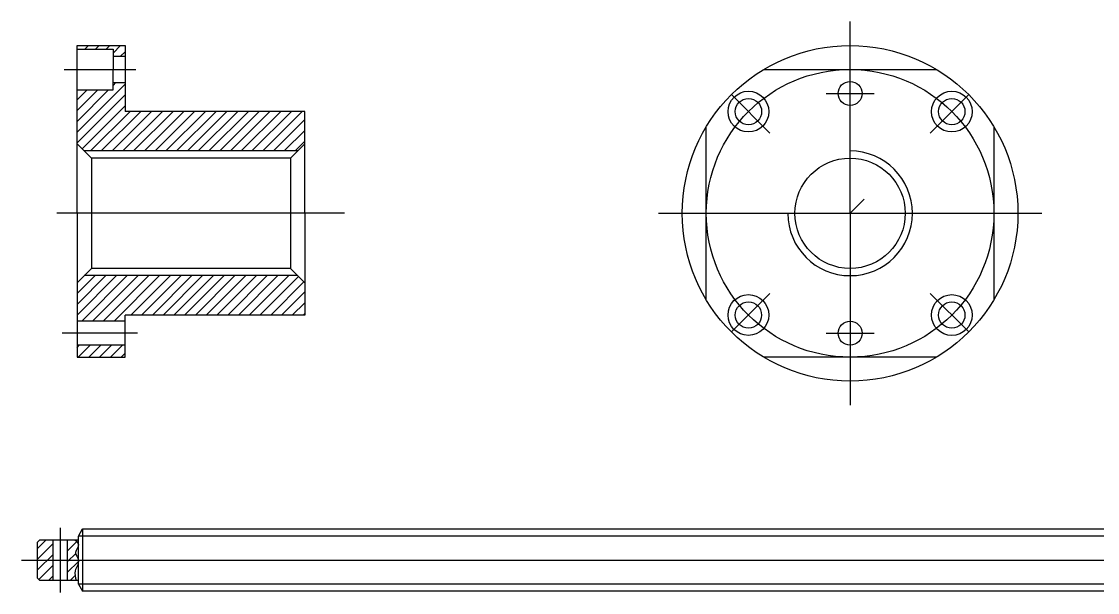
# Model space of a CAD drawing. Header units: millimetres. Extents: x 3686 to 4757, y 829 to 1499.
# Drawn here: x 3685.9 to 4134.8, y 1191.2 to 1429.3 of the extents above; entities that cross this region are included whole.
import ezdxf

# ---------------------------------------------------------------- set-up
doc = ezdxf.new("R2010")
doc.units = ezdxf.units.MM

# ---------------------------------------------------------------- blocks, each defined once
blk = doc.blocks.new('*U1')
for p, q in [((-43.49, 13.28), (28.62, 13.28)), ((26.01, -13.28), (42.06, 2.78))]:
    blk.add_line(p, q)
for radius in [8.5, 5.5]:
    blk.add_circle((34.99, -4.3), radius)
blk = doc.blocks.new('*U2')
at = {"color": 0, "linetype": 'ByBlock', "lineweight": -2, "transparency": 16777216}
blk.add_blockref('*U1', (4039.02, 1396.06), dxfattribs=at)
for p, rotation in [((3984.87, 1356.77), 90.00000000000001), ((4078.31, 1341.9), 270), ((4024.15, 1302.62), 180)]:
    blk.add_blockref('*U1', p, dxfattribs=dict(at, rotation=rotation))

msp = doc.modelspace()

# ---------------------------------------------------------------- hatches: boundary and pattern name
h = msp.add_hatch()
h.set_pattern_fill('ANSI31', color=256)
h.paths.add_polyline_path([(3729.092, 1419.338), (3709.092, 1419.338), (3709.092, 1417.838), (3724.077, 1417.838), (3724.082, 1414.838), (3729.092, 1414.838)])
h = msp.add_hatch()
h.set_pattern_fill('ANSI31', color=256)
h.paths.add_polyline_path([(3804.092, 1391.838), (3729.092, 1391.838), (3729.092, 1403.838), (3724.082, 1403.838), (3724.077, 1400.838), (3709.092, 1400.838), (3709.092, 1378.338), (3712.092, 1375.338), (3801.092, 1375.338), (3804.092, 1378.338)])
h = msp.add_hatch()
h.set_pattern_fill('ANSI31', color=256)
h.paths.add_polyline_path([(3804.092, 1320.338), (3801.092, 1323.338), (3712.092, 1323.338), (3709.092, 1320.338), (3709.092, 1304.338), (3729.092, 1304.338), (3729.092, 1306.838), (3804.092, 1306.838)])
h = msp.add_hatch()
h.set_pattern_fill('ANSI31', color=256)
h.paths.add_polyline_path([(3729.092, 1294.338), (3709.092, 1294.338), (3709.092, 1289.338), (3729.092, 1289.338)])
h = msp.add_hatch()
h.set_pattern_fill('ANSI31', color=256)
h.paths.add_polyline_path([(3699.113, 1213.194), (3693.613, 1213.194), (3692.613, 1212.194), (3692.613, 1204.694), (3699.113, 1204.694)])
h.paths.add_polyline_path([(3699.113, 1204.694), (3692.613, 1204.694), (3692.613, 1197.194), (3693.613, 1196.194), (3699.113, 1196.194)])
h = msp.add_hatch()
h.set_pattern_fill('ANSI31', color=256)
edge = h.paths.add_edge_path()
edge.add_spline(control_points=[(3709.613, 1204.694), (3709.415, 1205.758), (3707.49, 1207.798), (3709.529, 1210.006), (3709.613, 1210.963)], knot_values=[2.731152, 2.731152, 2.731152, 2.731152, 6.1264131, 9.3478789, 9.3478789, 9.3478789, 9.3478789], degree=3, periodic=0)
edge.add_line((3709.613, 1210.963), (3709.613, 1211.21))
edge.add_spline(control_points=[(3709.613, 1211.21), (3709.545, 1211.922), (3708.859, 1212.558), (3708.173, 1213.194)], knot_values=[0, 0, 0, 0, 2.4510646, 2.4510646, 2.4510646, 2.4510646], degree=3, periodic=0)
edge.add_line((3708.173, 1213.194), (3705.113, 1213.194))
edge.add_line((3705.113, 1213.194), (3705.113, 1204.694))
edge.add_line((3705.113, 1204.694), (3709.613, 1204.694))
edge = h.paths.add_edge_path()
edge.add_spline(control_points=[(3708.742, 1196.194), (3708.384, 1197.548), (3707.701, 1200.135), (3709.424, 1202.629), (3709.613, 1203.797)], knot_values=[10.2976641, 10.2976641, 10.2976641, 10.2976641, 14.3561064, 18.0502767, 18.0502767, 18.0502767, 18.0502767], degree=3, periodic=0)
edge.add_line((3709.613, 1203.797), (3709.613, 1204.694))
edge.add_line((3709.613, 1204.694), (3705.113, 1204.694))
edge.add_line((3705.113, 1204.694), (3705.113, 1196.194))
edge.add_line((3705.113, 1196.194), (3708.742, 1196.194))

# ---------------------------------------------------------------- linework, layer by layer
for p, q in [((4031.588, 1349.338), (4031.588, 1429.338)), ((3709.092, 1349.338), (3709.092, 1419.338)), ((3709.092, 1419.338), (3729.092, 1419.338)), ((3729.092, 1419.338), (3729.092, 1391.838)), ((3709.092, 1417.838), (3724.077, 1417.838)), ((3724.077, 1417.838), (3724.092, 1409.338)), ((3724.082, 1414.838), (3729.092, 1414.838)), ((3703.651, 1409.338), (3733.651, 1409.338)), ((3724.077, 1400.838), (3724.092, 1409.338)), ((3709.092, 1400.838), (3724.077, 1400.838)), ((3724.082, 1403.838), (3729.092, 1403.838)), ((4021.588, 1399.338), (4041.588, 1399.338)), ((3804.092, 1391.838), (3729.092, 1391.838)), ((3804.092, 1349.338), (3804.092, 1391.838)), ((3709.092, 1378.338), (3715.092, 1372.338)), ((3798.092, 1372.338), (3804.092, 1378.338)), ((3801.092, 1375.338), (3712.092, 1375.338)), ((3798.092, 1372.338), (3715.092, 1372.338)), ((3715.092, 1372.338), (3715.092, 1326.338)), ((3798.092, 1372.338), (3798.092, 1326.338)), ((4031.588, 1349.338), (4037.519, 1355.268)), ((3820.667, 1349.338), (3700.667, 1349.338)), ((3709.092, 1349.338), (3709.092, 1289.338)), ((3804.092, 1349.338), (3804.092, 1306.838)), ((3951.588, 1349.338), (4111.588, 1349.338)), ((4031.588, 1349.338), (4031.588, 1269.338)), ((3709.092, 1320.338), (3715.092, 1326.338)), ((3798.092, 1326.338), (3715.092, 1326.338)), ((3798.092, 1326.338), (3804.092, 1320.338)), ((3801.092, 1323.338), (3712.092, 1323.338)), ((3804.092, 1306.838), (3729.092, 1306.838)), ((3729.092, 1289.338), (3729.092, 1306.838)), ((3729.092, 1304.338), (3709.092, 1304.338)), ((3734.319, 1299.338), (3702.857, 1299.338)), ((4021.588, 1299.338), (4041.588, 1299.338)), ((3729.092, 1294.338), (3709.092, 1294.338)), ((3709.092, 1289.338), (3729.092, 1289.338)), ((3702.113, 1191.194), (3702.113, 1218.194)), ((3709.613, 1214.694), (3711.345, 1217.694)), ((3711.345, 1217.694), (3711.345, 1191.694)), ((3692.613, 1212.194), (3693.613, 1213.194)), ((3692.613, 1197.194), (3692.613, 1212.194)), ((3693.613, 1213.194), (3709.613, 1213.194)), ((3699.113, 1196.194), (3699.113, 1213.194)), ((3705.113, 1196.194), (3705.113, 1213.194)), ((4669.613, 1214.694), (3709.613, 1214.694)), ((3685.907, 1204.694), (4681.657, 1204.694)), ((3692.613, 1197.194), (3693.613, 1196.194)), ((3709.613, 1196.194), (3693.613, 1196.194)), ((4669.613, 1194.694), (3709.613, 1194.694)), ((3709.613, 1194.694), (3711.345, 1191.694))]:
    msp.add_line(p, q)
for points in [[(3711.345, 1217.694), (4667.881, 1217.694)], [(3709.613, 1194.694), (3709.613, 1214.694)], [(4667.881, 1191.694), (3711.345, 1191.694)]]:
    msp.add_lwpolyline(points)
for centre, radius in [((4031.588, 1349.338), 70), ((4031.588, 1349.338), 60), ((4031.588, 1399.338), 5), ((4031.588, 1349.338), 23), ((4031.588, 1299.338), 5)]:
    msp.add_circle(centre, radius)
msp.add_arc((4031.588, 1349.338), 26, 180, 90)
msp.add_spline([(3708.173, 1213.194), (3709.613, 1211.21), (3708.484, 1207.896), (3709.613, 1204.694), (3708.328, 1200.231), (3708.742, 1196.194)], degree=3)

# ---------------------------------------------------------------- block references
msp.add_blockref('*U2', (0, 0))

doc.saveas('drawing.dxf')
